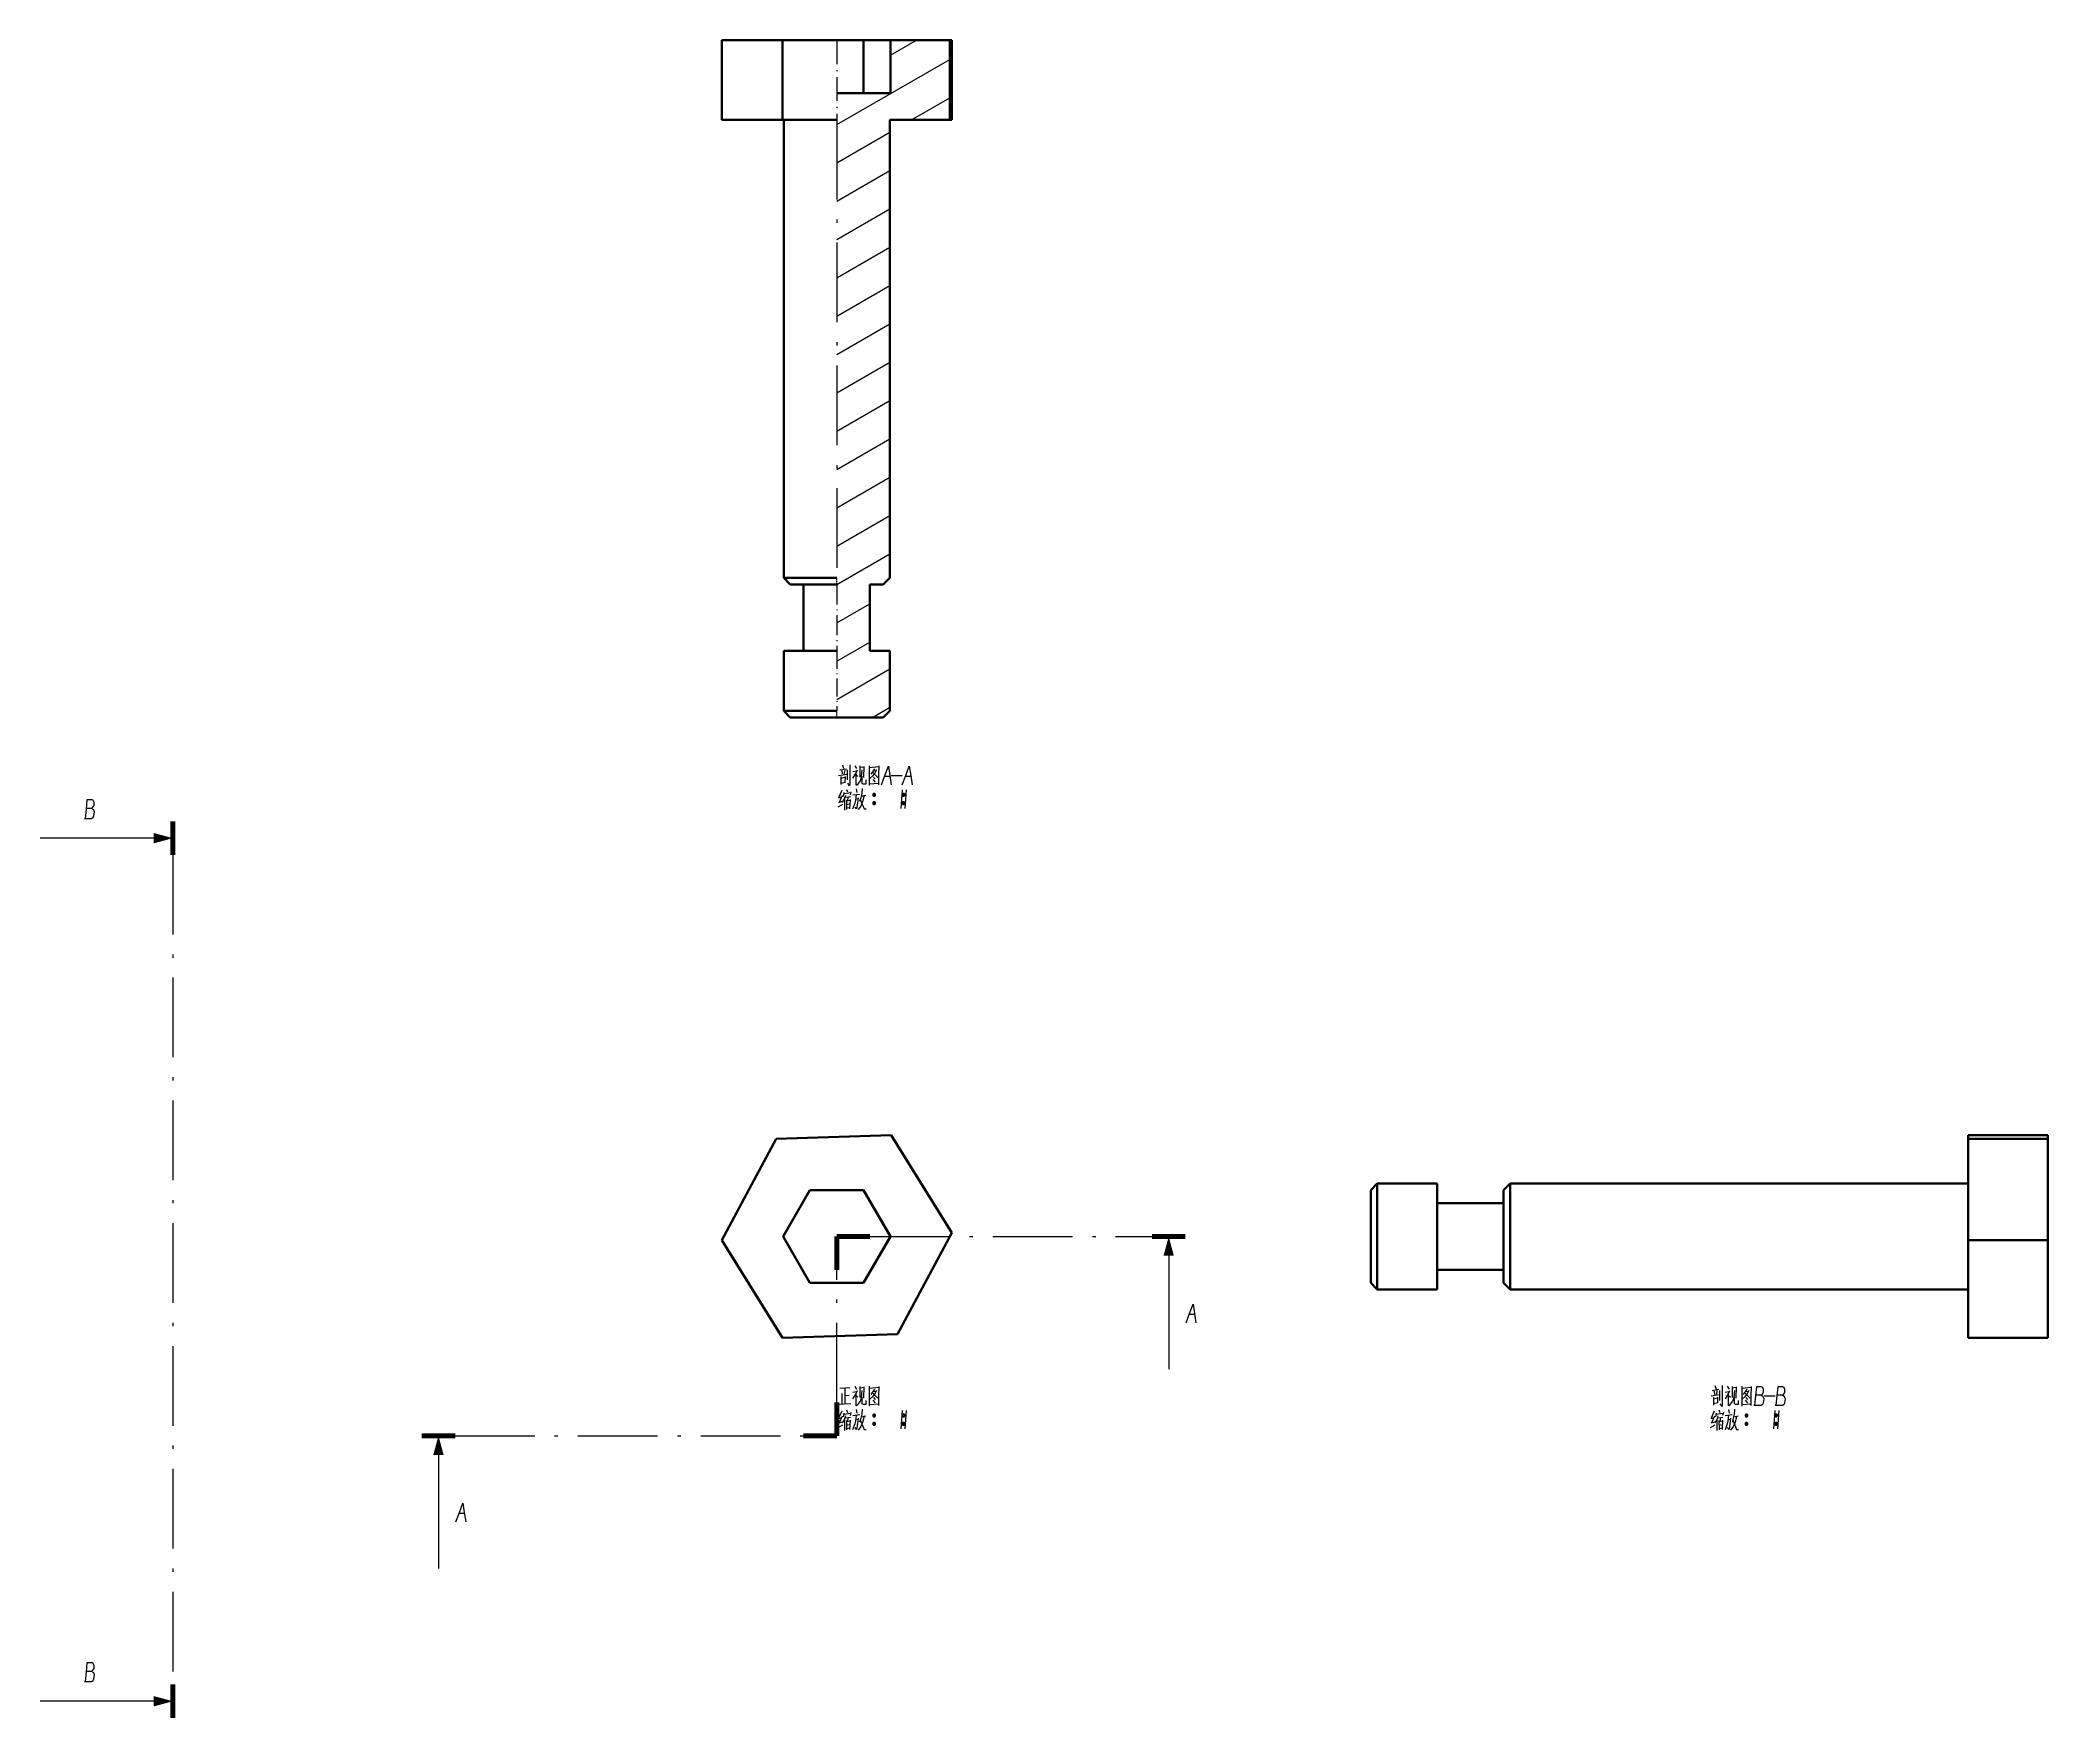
# Model space of a CAD drawing. Extents: x 471 to 774, y 220 to 473.
import ezdxf

# ---------------------------------------------------------------- set-up
doc = ezdxf.new("R2010")
doc.units = 0
doc.linetypes.add('DASHDOT', pattern=[18.5, 12, -3, 0.5, -3])

msp = doc.modelspace()

# ---------------------------------------------------------------- linework, layer by layer
at = {"color": 7, "lineweight": 35, "ltscale": 0.228641}
for p, q in [((573.86, 473.19), (583.01, 473.19)), ((573.86, 461.19), (583.01, 461.19))]:
    msp.add_line(p, q, dxfattribs=at)
at = {"color": 7, "lineweight": 35, "ltscale": 0.3}
for p, q in [((573.86, 461.19), (573.86, 473.19)), ((583.01, 461.19), (583.01, 473.19)), ((608.18, 473.19), (608.18, 461.19)), ((608.48, 461.19), (608.48, 473.19)), ((761.59, 308.27), (773.59, 308.27)), ((761.59, 307.7), (773.59, 307.7)), ((761.59, 292.43), (773.59, 292.43)), ((761.59, 277.72), (773.59, 277.72))]:
    msp.add_line(p, q, dxfattribs=at)
at = {"color": 7, "lineweight": 35, "ltscale": 0.204141}
for p, q in [((583.01, 473.19), (591.17, 473.19)), ((583.01, 461.19), (591.17, 461.19))]:
    msp.add_line(p, q, dxfattribs=at)
at = {"color": 7, "linetype": 'DASHDOT', "lineweight": 13, "ltscale": 0.3}
msp.add_line((591.17, 473.19), (591.17, 461.19), dxfattribs=at)
at = {"color": 7, "lineweight": 35, "ltscale": 0.101036}
for p, q in [((595.21, 473.19), (591.17, 473.19)), ((599.25, 473.19), (595.21, 473.19))]:
    msp.add_line(p, q, dxfattribs=at)
at = {"color": 7, "lineweight": 35, "ltscale": 0.2}
for p, q in [((595.21, 473.19), (595.21, 465.19)), ((599.25, 473.19), (599.25, 465.19))]:
    msp.add_line(p, q, dxfattribs=at)
at = {"color": 7, "lineweight": 35, "ltscale": 0.223148}
msp.add_line((608.18, 473.19), (599.25, 473.19), dxfattribs=at)
at = {"color": 7, "lineweight": 13, "ltscale": 0.11389}
msp.add_line((599.25, 470.91), (603.2, 473.19), dxfattribs=at)
at = {"color": 7, "lineweight": 35, "ltscale": 0.007562}
for p, q in [((608.18, 473.19), (608.48, 473.19)), ((608.18, 461.19), (608.48, 461.19))]:
    msp.add_line(p, q, dxfattribs=at)
at = {"color": 7, "lineweight": 13, "ltscale": 0.491002}
msp.add_line((591.17, 460.47), (608.18, 470.29), dxfattribs=at)
at = {"color": 7, "lineweight": 35, "ltscale": 0.202072}
for p, q in [((599.25, 465.19), (591.17, 465.19)), ((587.13, 299.99), (583.09, 292.99)), ((595.21, 299.99), (587.13, 299.99)), ((599.25, 292.99), (595.21, 299.99)), ((583.09, 292.99), (587.13, 285.99)), ((595.21, 285.99), (599.25, 292.99)), ((587.13, 285.99), (595.21, 285.99))]:
    msp.add_line(p, q, dxfattribs=at)
at = {"color": 7, "lineweight": 13, "ltscale": 0.166429}
msp.add_line((602.41, 461.19), (608.18, 464.52), dxfattribs=at)
at = {"color": 7, "lineweight": 35}
for p, q in [((583.17, 461.19), (583.17, 392.19)), ((599.17, 461.19), (599.17, 392.19)), ((761.59, 300.99), (692.59, 300.99)), ((761.59, 284.99), (692.59, 284.99))]:
    msp.add_line(p, q, dxfattribs=at)
at = {"color": 7, "linetype": 'DASHDOT', "lineweight": 13}
for p, q in [((591.17, 461.19), (591.17, 392.19)), ((491.17, 350.49), (491.17, 225.49)), ((596.17, 292.99), (638.67, 292.99)), ((591.17, 267.99), (591.17, 287.99)), ((533.67, 262.99), (586.17, 262.99))]:
    msp.add_line(p, q, dxfattribs=at)
at = {"color": 7, "lineweight": 35, "ltscale": 0.22522}
msp.add_line((608.18, 461.19), (599.17, 461.19), dxfattribs=at)
at = {"color": 7, "lineweight": 13, "ltscale": 0.230941}
msp.add_line((591.17, 454.7), (599.17, 459.32), dxfattribs=at)
at = {"color": 7, "lineweight": 13, "ltscale": 0.23094}
for p, q in [((591.17, 448.93), (599.17, 453.55)), ((591.17, 443.15), (599.17, 447.77)), ((591.17, 437.38), (599.17, 442)), ((591.17, 431.61), (599.17, 436.23)), ((591.17, 425.83), (599.17, 430.45)), ((591.17, 420.06), (599.17, 424.68)), ((591.17, 414.29), (599.17, 418.9)), ((591.17, 408.51), (599.17, 413.13)), ((591.17, 402.74), (599.17, 407.36)), ((591.17, 396.97), (599.17, 401.58)), ((591.17, 391.19), (599.17, 395.81)), ((591.17, 373.87), (599.17, 378.49))]:
    msp.add_line(p, q, dxfattribs=at)
at = {"color": 7, "lineweight": 35, "ltscale": 0.104115}
for p, q in [((583.17, 392.19), (587.34, 392.19)), ((583.17, 381.19), (587.34, 381.19)), ((583.17, 372.19), (587.34, 372.19))]:
    msp.add_line(p, q, dxfattribs=at)
at = {"color": 7, "lineweight": 35, "ltscale": 0.035355}
for p, q in [((584.17, 391.19), (583.17, 392.19)), ((598.17, 391.19), (599.17, 392.19)), ((584.17, 371.19), (583.17, 372.19)), ((598.17, 371.19), (599.17, 372.19)), ((671.59, 299.99), (672.59, 300.99)), ((691.59, 299.99), (692.59, 300.99)), ((671.59, 285.99), (672.59, 284.99)), ((691.59, 285.99), (692.59, 284.99))]:
    msp.add_line(p, q, dxfattribs=at)
at = {"color": 7, "lineweight": 35, "ltscale": 0.091101}
for p, q in [((584.17, 391.19), (587.82, 391.19)), ((584.17, 371.19), (587.82, 371.19))]:
    msp.add_line(p, q, dxfattribs=at)
at = {"color": 7, "lineweight": 35, "ltscale": 0.25}
for p, q in [((586.17, 391.19), (586.17, 381.19)), ((596.17, 391.19), (596.17, 381.19)), ((691.59, 297.99), (681.59, 297.99)), ((691.59, 287.99), (681.59, 287.99))]:
    msp.add_line(p, q, dxfattribs=at)
at = {"color": 7, "lineweight": 35, "ltscale": 0.095885}
for p, q in [((587.34, 392.19), (591.17, 392.19)), ((587.34, 381.19), (591.17, 381.19)), ((587.34, 372.19), (591.17, 372.19))]:
    msp.add_line(p, q, dxfattribs=at)
at = {"color": 7, "lineweight": 35, "ltscale": 0.083899}
for p, q in [((587.82, 391.19), (591.17, 391.19)), ((587.82, 371.19), (591.17, 371.19))]:
    msp.add_line(p, q, dxfattribs=at)
at = {"color": 7, "linetype": 'DASHDOT', "lineweight": 13, "ltscale": 0.025}
for p, q in [((591.17, 391.19), (591.17, 392.19)), ((591.17, 371.19), (591.17, 372.19))]:
    msp.add_line(p, q, dxfattribs=at)
at = {"color": 7, "linetype": 'DASHDOT', "lineweight": 13, "ltscale": 0.25}
msp.add_line((591.17, 391.19), (591.17, 381.19), dxfattribs=at)
at = {"color": 7, "lineweight": 35, "ltscale": 0.05}
msp.add_line((598.17, 391.19), (596.17, 391.19), dxfattribs=at)
at = {"color": 7, "lineweight": 13, "ltscale": 0.144338}
for p, q in [((591.17, 385.42), (596.17, 388.31)), ((591.17, 379.64), (596.17, 382.53))]:
    msp.add_line(p, q, dxfattribs=at)
at = {"color": 7, "lineweight": 35, "ltscale": 0.225}
for p, q in [((583.17, 381.19), (583.17, 372.19)), ((599.17, 381.19), (599.17, 372.19)), ((681.59, 300.99), (672.59, 300.99)), ((681.59, 284.99), (672.59, 284.99))]:
    msp.add_line(p, q, dxfattribs=at)
at = {"color": 7, "linetype": 'DASHDOT', "lineweight": 13, "ltscale": 0.225}
msp.add_line((591.17, 381.19), (591.17, 372.19), dxfattribs=at)
at = {"color": 7, "lineweight": 35, "ltscale": 0.075}
msp.add_line((599.17, 381.19), (596.17, 381.19), dxfattribs=at)
at = {"color": 7, "lineweight": 13, "ltscale": 0.076239}
msp.add_line((596.53, 371.19), (599.17, 372.72), dxfattribs=at)
at = {"color": 7, "lineweight": 35, "ltscale": 0.175}
msp.add_line((598.17, 371.19), (591.17, 371.19), dxfattribs=at)
at = {"color": 7, "lineweight": 100, "ltscale": 0.125}
for p, q in [((491.17, 355.49), (491.17, 350.49)), ((591.17, 292.99), (591.17, 287.99)), ((591.17, 292.99), (596.17, 292.99)), ((643.67, 292.99), (638.67, 292.99)), ((591.17, 262.99), (591.17, 267.99)), ((528.67, 262.99), (533.67, 262.99)), ((591.17, 262.99), (586.17, 262.99)), ((491.17, 220.49), (491.17, 225.49))]:
    msp.add_line(p, q, dxfattribs=at)
at = {"color": 7, "lineweight": 13, "ltscale": 0.427556}
for p, q in [((488.27, 352.99), (471.17, 352.99)), ((641.17, 290.09), (641.17, 272.99)), ((531.17, 260.09), (531.17, 242.99)), ((488.27, 222.99), (471.17, 222.99))]:
    msp.add_line(p, q, dxfattribs=at)
at = {"color": 7, "lineweight": 35, "ltscale": 0.433013}
for p, q in [((582.03, 307.7), (573.86, 292.43)), ((608.48, 293.56), (599.34, 308.27)), ((600.32, 278.28), (608.48, 293.56)), ((573.86, 292.43), (583.01, 277.72))]:
    msp.add_line(p, q, dxfattribs=at)
at = {"color": 7, "lineweight": 35, "ltscale": 0.433012}
for p, q in [((599.34, 308.27), (582.03, 307.7)), ((583.01, 277.72), (600.32, 278.28))]:
    msp.add_line(p, q, dxfattribs=at)
at = {"color": 7, "lineweight": 35, "ltscale": 0.014144}
for p, q in [((761.59, 308.27), (761.59, 307.7)), ((773.59, 308.27), (773.59, 307.7))]:
    msp.add_line(p, q, dxfattribs=at)
at = {"color": 7, "lineweight": 35, "ltscale": 0.381872}
for p, q in [((761.59, 307.7), (761.59, 292.43)), ((773.59, 307.7), (773.59, 292.43))]:
    msp.add_line(p, q, dxfattribs=at)
at = {"color": 7, "lineweight": 35, "ltscale": 0.328577}
for p, q in [((671.59, 299.99), (671.59, 286.85)), ((691.59, 299.99), (691.59, 286.85))]:
    msp.add_line(p, q, dxfattribs=at)
at = {"color": 7, "lineweight": 35, "ltscale": 0.375517}
for p, q in [((672.59, 300.99), (672.59, 285.97)), ((681.59, 300.99), (681.59, 285.97)), ((692.59, 300.99), (692.59, 285.97))]:
    msp.add_line(p, q, dxfattribs=at)
at = {"color": 7, "lineweight": 35, "ltscale": 0.367728}
for p, q in [((761.59, 292.43), (761.59, 277.72)), ((773.59, 292.43), (773.59, 277.72))]:
    msp.add_line(p, q, dxfattribs=at)
at = {"color": 7, "lineweight": 35, "ltscale": 0.021423}
for p, q in [((671.59, 286.85), (671.59, 285.99)), ((691.59, 286.85), (691.59, 285.99))]:
    msp.add_line(p, q, dxfattribs=at)
at = {"color": 7, "lineweight": 35, "ltscale": 0.024483}
for p, q in [((672.59, 285.97), (672.59, 284.99)), ((681.59, 285.97), (681.59, 284.99)), ((692.59, 285.97), (692.59, 284.99))]:
    msp.add_line(p, q, dxfattribs=at)
at = {"color": 7, "lineweight": 13}
for points in [[(591.63, 363.28), (592.61, 363.46)], [(591.91, 363.18), (591.98, 362.69)], [(592.01, 364.02), (592.19, 363.49)], [(592.36, 363.25), (592.22, 362.65)], [(592.78, 361.78), (592.78, 363.28)], [(593.13, 364.02), (593.13, 362.62), (593.13, 361.18), (593.1, 360.87), (592.82, 361.29)], [(594.22, 363.25), (594.04, 362.76), (593.55, 362.02)], [(593.59, 363.04), (594.15, 363.11)], [(593.87, 363.91), (594.15, 363.49)], [(594.64, 363.88), (594.64, 362.2)], [(595.3, 363.7), (594.64, 363.63)], [(594.95, 363.28), (594.85, 362.23)], [(595.23, 362.13), (595.3, 363.81)], [(596.07, 363.91), (596.07, 362.44), (596.07, 360.94)], [(596.07, 363.88), (596.07, 362.48), (596.07, 361.08)], [(597.54, 363.74), (596.07, 363.6)], [(596.84, 363.46), (596.28, 362.65)], [(596.63, 363.11), (597.09, 363.18)], [(596.84, 362.69), (597.19, 363.32)], [(597.51, 361.11), (597.51, 362.48), (597.54, 363.88)], [(597.89, 361.04), (598.42, 362.44), (598.94, 363.84), (599.15, 362.44), (599.36, 361.04)], [(601.04, 361.04), (601.57, 362.44), (602.09, 363.84), (602.3, 362.44), (602.51, 361.04)], [(591.45, 362.44), (592.71, 362.65)], [(591.91, 360.17), (591.45, 359.08)], [(591.8, 362.27), (591.8, 361.08)], [(591.8, 362.02), (592.4, 362.16)], [(592.47, 361.39), (591.8, 361.25)], [(592.43, 362.27), (592.4, 361.39)], [(592.61, 360.34), (592.78, 359.96)], [(593.31, 359.96), (593.17, 359.5)], [(594.04, 362.76), (594.04, 360.97)], [(594.04, 362.58), (594.36, 362.27)], [(594.08, 360.41), (594.18, 359.85)], [(594.15, 360.97), (594.43, 361.25)], [(594.43, 361.25), (594.67, 361.6)], [(594.85, 362.23), (594.67, 361.6)], [(594.99, 360.45), (594.92, 359.71)], [(594.99, 361.25), (594.99, 362.34)], [(595.13, 361.15), (594.99, 361.25)], [(595.55, 361.15), (595.13, 361.15)], [(595.55, 361.78), (595.55, 361.15)], [(596.07, 361.18), (597.44, 361.29)], [(596.14, 361.99), (596.63, 362.41)], [(596.6, 362.9), (597.3, 362.16)], [(596.6, 361.81), (596.95, 361.43)], [(596.63, 362.41), (596.84, 362.69)], [(596.7, 362.2), (596.95, 361.92)], [(597.3, 362.16), (597.47, 362.2)], [(597.51, 361.01), (597.51, 361.11), (597.44, 361.29)], [(598.38, 362.34), (599.15, 362.34)], [(599.36, 362.44), (601.04, 362.44)], [(601.04, 360.27), (600.94, 358.87), (600.83, 357.47)], [(601.64, 360.27), (601.53, 358.87), (601.43, 357.47)], [(601.53, 362.34), (602.3, 362.34)], [(477.84, 355.97), (478.92, 355.97), (479.17, 356.14), (479.27, 356.32), (479.38, 356.95), (479.24, 357.26), (478.89, 357.47), (479.06, 357.61), (479.31, 357.93), (479.31, 358.35), (479.17, 358.66), (478.99, 358.77), (478.22, 358.77), (478.08, 357.37), (477.94, 355.97)], [(478.89, 357.47), (478.08, 357.47)], [(591.38, 357.72), (592.08, 358.1)], [(591.84, 359.15), (591.42, 359.01)], [(591.49, 358.38), (592.01, 358.56)], [(591.98, 359.4), (591.52, 358.38)], [(592.29, 358.87), (591.98, 358.38)], [(592.22, 359.85), (592.12, 359.29)], [(592.22, 359.71), (593.27, 359.85)], [(592.47, 359.43), (592.29, 358.87)], [(592.33, 358.94), (592.33, 357.23)], [(592.54, 359.15), (593.24, 359.26)], [(592.61, 358.73), (592.64, 357.33)], [(592.61, 358.63), (593.13, 358.7)], [(592.64, 358.07), (593.03, 358.14)], [(593.1, 357.58), (592.68, 357.51)], [(592.85, 359.19), (592.78, 358.63)], [(593.17, 358.8), (593.1, 357.4)], [(594.08, 359.57), (593.97, 358.66), (593.87, 358.24), (593.55, 357.37)], [(593.59, 359.5), (594.64, 359.64)], [(594.39, 359.08), (594.29, 358.24), (594.15, 357.4), (593.94, 357.68)], [(594.01, 358.91), (594.39, 358.98)], [(594.78, 357.82), (594.39, 357.3)], [(594.78, 359.08), (594.6, 358.52)], [(594.71, 358.84), (595.27, 357.4)], [(594.92, 359.71), (594.78, 359.08)], [(595.06, 358.45), (594.78, 357.82)], [(594.85, 359.33), (595.55, 359.47)], [(595.27, 359.4), (595.06, 358.45)], [(595.27, 357.4), (595.58, 357.4)], [(596.6, 359.54), (596.98, 359.54)], [(596.6, 358.28), (596.98, 358.28)], [(596.63, 359.64), (596.95, 359.64)], [(596.63, 359.4), (596.95, 359.4)], [(596.63, 358.38), (596.95, 358.38)], [(596.63, 358.14), (596.95, 358.14)], [(601.04, 359.54), (601.43, 359.54)], [(601.04, 358.28), (601.43, 358.28)], [(601.08, 359.64), (601.39, 359.64)], [(601.08, 359.4), (601.39, 359.4)], [(601.08, 358.38), (601.39, 358.38)], [(601.08, 358.14), (601.39, 358.14)], [(643.8, 280.01), (644.32, 281.41), (644.85, 282.81), (645.06, 281.41), (645.27, 280.01)], [(644.29, 281.3), (645.06, 281.3)], [(591.63, 270.16), (593.13, 270.23)], [(591.91, 269.35), (591.91, 267.78)], [(592.4, 270.16), (592.4, 269), (592.4, 267.81)], [(594.22, 269.77), (594.04, 269.28), (593.55, 268.55)], [(593.59, 269.56), (594.15, 269.63)], [(593.87, 270.44), (594.15, 270.02)], [(594.04, 269.28), (594.04, 267.5)], [(594.64, 270.4), (594.64, 268.72)], [(595.3, 270.23), (594.64, 270.16)], [(594.95, 269.81), (594.85, 268.76)], [(595.23, 268.65), (595.3, 270.33)], [(596.07, 270.44), (596.07, 268.97), (596.07, 267.46)], [(596.07, 270.4), (596.07, 269), (596.07, 267.6)], [(597.54, 270.26), (596.07, 270.12)], [(596.84, 269.98), (596.28, 269.18)], [(596.6, 269.42), (597.3, 268.69)], [(596.63, 269.63), (597.09, 269.7)], [(596.63, 268.93), (596.84, 269.21)], [(596.84, 269.21), (597.19, 269.84)], [(597.51, 267.64), (597.51, 269), (597.54, 270.4)], [(722.87, 268.97), (724.13, 269.18)], [(723.05, 269.81), (724.03, 269.98)], [(723.33, 269.7), (723.4, 269.21)], [(723.43, 270.54), (723.61, 270.02)], [(723.78, 269.77), (723.64, 269.18)], [(724.2, 268.3), (724.2, 269.81)], [(724.55, 270.54), (724.55, 269.14), (724.55, 267.71), (724.52, 267.39), (724.24, 267.81)], [(725.64, 269.77), (725.46, 269.28), (724.97, 268.55)], [(725.01, 269.56), (725.57, 269.63)], [(725.29, 270.44), (725.57, 270.02)], [(725.46, 269.28), (725.46, 267.5)], [(726.06, 270.4), (726.06, 268.72)], [(726.72, 270.23), (726.06, 270.16)], [(726.37, 269.81), (726.27, 268.76)], [(726.65, 268.65), (726.72, 270.33)], [(727.49, 270.44), (727.49, 268.97), (727.49, 267.46)], [(727.49, 270.4), (727.49, 269), (727.49, 267.6)], [(728.96, 270.26), (727.49, 270.12)], [(728.26, 269.98), (727.7, 269.18)], [(728.02, 269.42), (728.72, 268.69)], [(728.05, 269.63), (728.51, 269.7)], [(728.05, 268.93), (728.26, 269.21)], [(728.26, 269.21), (728.61, 269.84)], [(728.93, 267.64), (728.93, 269), (728.96, 270.4)], [(729.31, 267.57), (730.4, 267.57), (730.64, 267.74), (730.75, 267.92), (730.85, 268.55), (730.71, 268.86), (730.36, 269.07), (730.54, 269.21), (730.78, 269.53), (730.78, 269.95), (730.64, 270.26), (730.47, 270.37), (729.7, 270.37), (729.56, 268.97), (729.42, 267.57)], [(732.53, 267.57), (733.62, 267.57), (733.86, 267.74), (733.97, 267.92), (734.07, 268.55), (733.93, 268.86), (733.58, 269.07), (733.76, 269.21), (734, 269.53), (734, 269.95), (733.86, 270.26), (733.69, 270.37), (732.92, 270.37), (732.78, 268.97), (732.64, 267.57)], [(591.35, 267.74), (593.31, 267.85)], [(591.91, 266.69), (591.45, 265.61)], [(592.22, 266.38), (592.12, 265.82)], [(592.22, 266.24), (593.27, 266.38)], [(592.4, 269.04), (593.03, 269.11)], [(592.61, 266.87), (592.78, 266.48)], [(593.31, 266.48), (593.17, 266.03)], [(593.59, 266.03), (594.64, 266.17)], [(594.04, 269.11), (594.36, 268.79)], [(594.08, 266.94), (594.18, 266.38)], [(594.15, 267.5), (594.43, 267.78)], [(594.43, 267.78), (594.67, 268.13)], [(594.85, 268.76), (594.67, 268.13)], [(594.92, 266.24), (594.78, 265.61)], [(594.99, 266.97), (594.92, 266.24)], [(594.99, 267.78), (594.99, 268.86)], [(595.13, 267.67), (594.99, 267.78)], [(595.55, 267.67), (595.13, 267.67)], [(595.55, 268.3), (595.55, 267.67)], [(596.07, 267.71), (597.44, 267.81)], [(596.14, 268.51), (596.63, 268.93)], [(596.6, 268.34), (596.95, 267.95)], [(596.63, 266.17), (596.95, 266.17)], [(596.7, 268.72), (596.95, 268.44)], [(597.3, 268.69), (597.47, 268.72)], [(597.51, 267.53), (597.51, 267.64), (597.44, 267.81)], [(601.04, 266.8), (600.94, 265.4), (600.83, 264)], [(601.08, 266.17), (601.39, 266.17)], [(601.64, 266.8), (601.53, 265.4), (601.43, 264)], [(723.33, 266.69), (722.87, 265.61)], [(723.22, 268.79), (723.22, 267.6)], [(723.22, 268.55), (723.82, 268.69)], [(723.89, 267.92), (723.22, 267.78)], [(723.64, 266.38), (723.54, 265.82)], [(723.64, 266.24), (724.69, 266.38)], [(723.85, 268.79), (723.82, 267.92)], [(724.03, 266.87), (724.2, 266.48)], [(724.73, 266.48), (724.59, 266.03)], [(725.01, 266.03), (726.06, 266.17)], [(725.46, 269.11), (725.78, 268.79)], [(725.5, 266.94), (725.6, 266.38)], [(725.57, 267.5), (725.85, 267.78)], [(725.85, 267.78), (726.09, 268.13)], [(726.27, 268.76), (726.09, 268.13)], [(726.34, 266.24), (726.2, 265.61)], [(726.41, 266.97), (726.34, 266.24)], [(726.41, 267.78), (726.41, 268.86)], [(726.55, 267.67), (726.41, 267.78)], [(726.97, 267.67), (726.55, 267.67)], [(726.97, 268.3), (726.97, 267.67)], [(727.49, 267.71), (728.86, 267.81)], [(727.56, 268.51), (728.05, 268.93)], [(728.02, 268.34), (728.37, 267.95)], [(728.05, 266.17), (728.37, 266.17)], [(728.12, 268.72), (728.37, 268.44)], [(728.72, 268.69), (728.89, 268.72)], [(728.93, 267.53), (728.93, 267.64), (728.86, 267.81)], [(730.36, 269.07), (729.56, 269.07)], [(730.85, 268.97), (732.53, 268.97)], [(732.46, 266.8), (732.36, 265.4), (732.25, 264)], [(732.5, 266.17), (732.81, 266.17)], [(733.58, 269.07), (732.78, 269.07)], [(733.06, 266.8), (732.95, 265.4), (732.85, 264)], [(591.38, 264.24), (592.08, 264.63)], [(591.84, 265.68), (591.42, 265.54)], [(591.49, 264.91), (592.01, 265.08)], [(591.98, 265.92), (591.52, 264.91)], [(592.29, 265.4), (591.98, 264.91)], [(592.47, 265.96), (592.29, 265.4)], [(592.33, 265.47), (592.33, 263.75)], [(592.54, 265.68), (593.24, 265.78)], [(592.61, 265.26), (592.64, 263.86)], [(592.61, 265.15), (593.13, 265.22)], [(592.64, 264.59), (593.03, 264.66)], [(593.1, 264.1), (592.68, 264.03)], [(592.85, 265.71), (592.78, 265.15)], [(593.17, 265.33), (593.1, 263.93)], [(594.08, 266.1), (593.97, 265.19), (593.87, 264.77), (593.55, 263.89)], [(594.39, 265.61), (594.29, 264.77), (594.15, 263.93), (593.94, 264.21)], [(594.01, 265.43), (594.39, 265.5)], [(594.78, 264.35), (594.39, 263.82)], [(594.78, 265.61), (594.6, 265.05)], [(594.71, 265.36), (595.27, 263.93)], [(595.06, 264.98), (594.78, 264.35)], [(594.85, 265.85), (595.55, 265.99)], [(595.27, 265.92), (595.06, 264.98)], [(595.27, 263.93), (595.58, 263.93)], [(596.6, 266.06), (596.98, 266.06)], [(596.6, 264.8), (596.98, 264.8)], [(596.63, 265.92), (596.95, 265.92)], [(596.63, 264.91), (596.95, 264.91)], [(596.63, 264.66), (596.95, 264.66)], [(601.04, 266.06), (601.43, 266.06)], [(601.04, 264.8), (601.43, 264.8)], [(601.08, 265.92), (601.39, 265.92)], [(601.08, 264.91), (601.39, 264.91)], [(601.08, 264.66), (601.39, 264.66)], [(722.8, 264.24), (723.5, 264.63)], [(723.26, 265.68), (722.84, 265.54)], [(722.91, 264.91), (723.43, 265.08)], [(723.4, 265.92), (722.94, 264.91)], [(723.71, 265.4), (723.4, 264.91)], [(723.89, 265.96), (723.71, 265.4)], [(723.75, 265.47), (723.75, 263.75)], [(723.96, 265.68), (724.66, 265.78)], [(724.03, 265.26), (724.06, 263.86)], [(724.03, 265.15), (724.55, 265.22)], [(724.06, 264.59), (724.45, 264.66)], [(724.52, 264.1), (724.1, 264.03)], [(724.27, 265.71), (724.2, 265.15)], [(724.59, 265.33), (724.52, 263.93)], [(725.5, 266.1), (725.39, 265.19), (725.29, 264.77), (724.97, 263.89)], [(725.81, 265.61), (725.71, 264.77), (725.57, 263.93), (725.36, 264.21)], [(725.43, 265.43), (725.81, 265.5)], [(726.2, 264.35), (725.81, 263.82)], [(726.2, 265.61), (726.02, 265.05)], [(726.13, 265.36), (726.69, 263.93)], [(726.48, 264.98), (726.2, 264.35)], [(726.27, 265.85), (726.97, 265.99)], [(726.69, 265.92), (726.48, 264.98)], [(726.69, 263.93), (727, 263.93)], [(728.02, 266.06), (728.4, 266.06)], [(728.02, 264.8), (728.4, 264.8)], [(728.05, 265.92), (728.37, 265.92)], [(728.05, 264.91), (728.37, 264.91)], [(728.05, 264.66), (728.37, 264.66)], [(732.46, 266.06), (732.85, 266.06)], [(732.46, 264.8), (732.85, 264.8)], [(732.5, 265.92), (732.81, 265.92)], [(732.5, 264.91), (732.81, 264.91)], [(732.5, 264.66), (732.81, 264.66)], [(533.8, 250.01), (534.32, 251.41), (534.85, 252.81), (535.06, 251.41), (535.27, 250.01)], [(534.29, 251.3), (535.06, 251.3)], [(477.84, 225.97), (478.92, 225.97), (479.17, 226.14), (479.27, 226.32), (479.38, 226.95), (479.24, 227.26), (478.89, 227.47), (479.06, 227.61), (479.31, 227.93), (479.31, 228.35), (479.17, 228.66), (478.99, 228.77), (478.22, 228.77), (478.08, 227.37), (477.94, 225.97)], [(478.89, 227.47), (478.08, 227.47)]]:
    msp.add_lwpolyline(points, dxfattribs=at)
for points in [[(596.7, 359.33), (596.88, 359.33), (596.98, 359.43), (596.98, 359.61), (596.88, 359.71), (596.7, 359.71), (596.6, 359.61), (596.6, 359.43)], [(596.7, 358.07), (596.88, 358.07), (596.98, 358.17), (596.98, 358.35), (596.88, 358.45), (596.7, 358.45), (596.6, 358.35), (596.6, 358.17)], [(601.15, 359.33), (601.32, 359.33), (601.43, 359.43), (601.43, 359.61), (601.32, 359.71), (601.15, 359.71), (601.04, 359.61), (601.04, 359.43)], [(601.15, 358.07), (601.32, 358.07), (601.43, 358.17), (601.43, 358.35), (601.32, 358.45), (601.15, 358.45), (601.04, 358.35), (601.04, 358.17)], [(596.7, 265.85), (596.88, 265.85), (596.98, 265.96), (596.98, 266.13), (596.88, 266.24), (596.7, 266.24), (596.6, 266.13), (596.6, 265.96)], [(601.15, 265.85), (601.32, 265.85), (601.43, 265.96), (601.43, 266.13), (601.32, 266.24), (601.15, 266.24), (601.04, 266.13), (601.04, 265.96)], [(728.12, 265.85), (728.3, 265.85), (728.4, 265.96), (728.4, 266.13), (728.3, 266.24), (728.12, 266.24), (728.02, 266.13), (728.02, 265.96)], [(732.57, 265.85), (732.74, 265.85), (732.85, 265.96), (732.85, 266.13), (732.74, 266.24), (732.57, 266.24), (732.46, 266.13), (732.46, 265.96)], [(596.7, 264.59), (596.88, 264.59), (596.98, 264.7), (596.98, 264.87), (596.88, 264.98), (596.7, 264.98), (596.6, 264.87), (596.6, 264.7)], [(601.15, 264.59), (601.32, 264.59), (601.43, 264.7), (601.43, 264.87), (601.32, 264.98), (601.15, 264.98), (601.04, 264.87), (601.04, 264.7)], [(728.12, 264.59), (728.3, 264.59), (728.4, 264.7), (728.4, 264.87), (728.3, 264.98), (728.12, 264.98), (728.02, 264.87), (728.02, 264.7)], [(732.57, 264.59), (732.74, 264.59), (732.85, 264.7), (732.85, 264.87), (732.74, 264.98), (732.57, 264.98), (732.46, 264.87), (732.46, 264.7)]]:
    msp.add_lwpolyline(points, close=True, dxfattribs=at)
for points in [[(488.27, 352.21), (491.17, 352.99), (488.27, 353.77)], [(641.95, 290.09), (641.17, 292.99), (640.39, 290.09)], [(531.95, 260.09), (531.17, 262.99), (530.39, 260.09)], [(488.27, 222.21), (491.17, 222.99), (488.27, 223.77)]]:
    msp.add_solid(points, dxfattribs=at)

doc.saveas('drawing.dxf')
